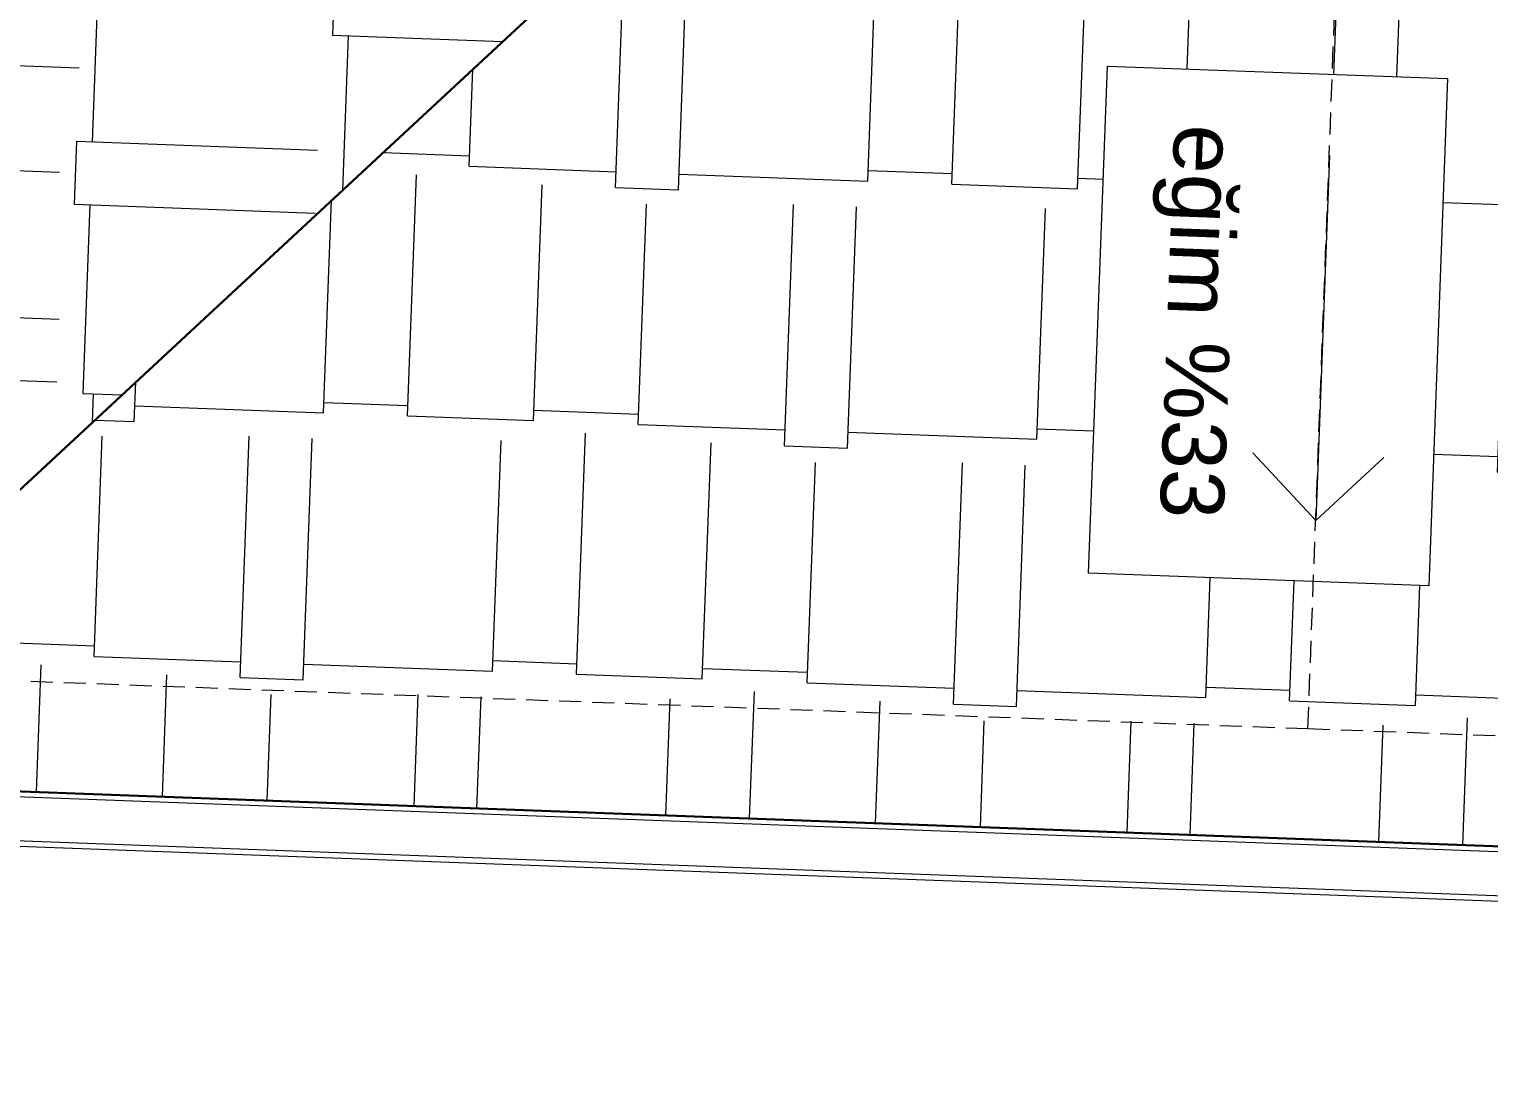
# Model space of a CAD drawing. Header units: centimetres. Extents: x 63871 to 181827, y -95930 to 42199.
# Drawn here: x 168777.2 to 169042.1, y 17614.8 to 17803.7 of the extents above; entities that cross this region are included whole.
import ezdxf

# ---------------------------------------------------------------- set-up
doc = ezdxf.new("R2010")
doc.units = ezdxf.units.CM
doc.linetypes.add('11-021_500-SatisOfisi_220512$0${ Diamond }', pattern=[12, 4, -2, 2, 2, -2])
for name, color, linetype, lineweight in [('A-AREA-IDEN', 7, 'Continuous', 9), ('A-FLOR-HRAL', 11, 'Continuous', 9), ('İz DÜŞÜMÜ', 7, '11-021_500-SatisOfisi_220512$0${ Diamond }', 18), ('OLUK', 222, 'Continuous', 15), ('Çatı', 144, 'Continuous', 30), ('ÇEKME MESAFESİ', 5, 'Continuous', 25)]:
    doc.layers.add(name, color=color, linetype=linetype, lineweight=lineweight)
doc.styles.add('Arial', font='Arial.ttf', dxfattribs={"height": 250})
doc.styles.add('MtXpl_Arial_Narrow', font='')
doc.styles.add('MtXpl_Arial_Narrow_1', font='')
doc.styles.get('MtXpl_Arial_Narrow').set_extended_font_data('Arial Narrow', bold=True)
doc.styles.get('MtXpl_Arial_Narrow_1').set_extended_font_data('Arial Narrow')

# ---------------------------------------------------------------- blocks, each defined once
blk = doc.blocks.new('HRD')
at = {"layer": 'A-FLOR-HRAL'}
for p, q in [((154389.63, 36367.48), (153819.63, 36367.48)), ((154389.63, 36197.48), (154389.63, 36367.48)), ((154385.63, 36363.48), (153823.63, 36363.48)), ((154385.63, 36197.48), (154385.63, 36363.48))]:
    blk.add_line(p, q, dxfattribs=at)
at = {"layer": 'İz DÜŞÜMÜ'}
blk.add_lwpolyline([(153819.63, 36347.48), (154419.63, 36347.49), (154419.63, 35292.49), (154159.63, 35292.49), (154159.63, 35357.48), (153819.63, 35357.48), (153819.63, 36347.48)], dxfattribs=at)
for s, style, p in [('Döş', 'MtXpl_Arial_Narrow', (154147.04, 36258.02)), (': Seramik', 'MtXpl_Arial_Narrow_1', (154165.03, 36258.01)), ('Tav: Sıva+Boya', 'MtXpl_Arial_Narrow_1', (154147.47, 36244.97)), ('Duv: Sıva+Boya', 'MtXpl_Arial_Narrow_1', (154146.99, 36231.91))]:
    blk.add_text(s, height=8.316, rotation=359.957, dxfattribs=dict(style=style)).set_placement(p)
at = {"layer": 'A-AREA-IDEN', "width": 224.1999, "attachment_point": 2, "line_spacing_factor": 0.941778, "style": 'Arial'}
for s, insert, char_height in [('ZEMİN TERAS', (154221.71, 36311.97), 16.4692), ('15 m²', (154173.28, 36289.32), 16.469)]:
    blk.add_mtext(s, dxfattribs=dict(at, insert=insert, char_height=char_height))
blk = doc.blocks.new('çatı planı')
blk.add_wipeout([(-680, -1060), (-680, 0), (0, 0), (0, -1125), (-340, -1125), (-340, -1060)]).dxf.layer = 'OLUK'
at = {"layer": 'Çatı', "lineweight": 15}
h = blk.add_hatch(dxfattribs=at)
h.set_pattern_fill('AR-RSHKE', color=251, scale=0.15, angle=90)
h.set_pattern_definition([(90, (-196861.627, -36377.483), (-45.72, 97.155), [22.86, -19.05, 26.67, -11.43, 34.29, -15.24]), (90, (-196863.53, -36354.623), (-45.72, 97.155), [19.05, -72.39, 15.24, -22.86]), (90, (-196858.77, -36308.903), (-45.72, 97.155), [11.43, -118.11]), (180, (-196861.627, -36377.483), (-45.72, -32.385), [43.815, -139.065]), (180, (-196861.627, -36354.623), (-45.72, -32.385), [42.8625, -140.0175]), (180, (-196861.627, -36335.573), (-45.72, -32.385), [40.005, -142.875]), (180, (-196858.77, -36308.903), (-45.72, -32.385), [43.815, -139.065]), (180, (-196858.77, -36297.473), (-45.72, -32.385), [43.815, -139.065]), (180, (-196861.627, -36263.183), (-45.72, -32.385), [41.91, -140.97])])
h.paths.add_polyline_path([(-340, -720), (-170, -890), (-170, -890), (-170, -965), (-10, -1115), (-10, -10), (-340, -340)])
h = blk.add_hatch(dxfattribs=at)
h.set_pattern_fill('AR-RSHKE', color=251, scale=0.15, angle=180)
h.set_pattern_definition([(180, (-196861.627, -36377.483), (-97.155, -45.72), [22.86, -19.05, 26.67, -11.43, 34.29, -15.24]), (180, (-196884.487, -36379.39), (-97.155, -45.72), [19.05, -72.39, 15.24, -22.86]), (180, (-196930.207, -36374.626), (-97.155, -45.72), [11.43, -118.11]), (270, (-196861.627, -36377.483), (32.385, -45.72), [43.815, -139.065]), (270, (-196884.487, -36377.483), (32.385, -45.72), [42.8625, -140.0175]), (270, (-196903.537, -36377.483), (32.385, -45.72), [40.005, -142.875]), (270, (-196930.207, -36374.626), (32.385, -45.72), [43.815, -139.065]), (270, (-196941.637, -36374.626), (32.385, -45.72), [43.815, -139.065]), (270, (-196975.927, -36377.483), (32.385, -45.72), [41.91, -140.97])])
h.paths.add_polyline_path([(-340, -340), (-10, -10), (-340, -10)])
h.paths.add_polyline_path([(-320.95, -148.91), (-320.95, -56.76), (-259.16, -56.76), (-259.16, -148.91)], flags=16)
h.paths.add_polyline_path([(-265.43, -141.73), (-265.43, -64.41), (-289.17, -64.41), (-289.17, -141.73)], flags=8)
h.paths.add_polyline_path([(-291.86, -174.71), (-250.78, -174.74), (-250.77, -159.5), (-291.84, -159.47)], flags=24)
at = {"layer": 'A-AREA-IDEN'}
for p, q in [((-300.04, -67.87), (-311.92, -79.75)), ((-300.04, -134.16), (-300.04, -67.87)), ((-300.04, -67.87), (-288.16, -79.75))]:
    blk.add_line(p, q, dxfattribs=at)
blk.add_lwpolyline([(-320.95, -148.91), (-320.95, -56.76), (-259.16, -56.76), (-259.16, -148.91)], close=True, dxfattribs=at)
at = {"layer": 'İz DÜŞÜMÜ'}
blk.add_line((-300, -30), (-40, -30), dxfattribs=at)
blk.add_lwpolyline([(-300, -1020), (-300, -960), (-40, -960), (-40, -1085), (-300, -1085), (-300, -1020), (-640, -1020), (-640, -30), (-300, -30), (-300, -180), (-40, -180), (-40, -1095)], dxfattribs=at)
at = {"layer": 'OLUK'}
for points in [[(-340, -1125), (-340, -1060), (-680, -1060), (-680, 0), (0, 0), (0, -1125)], [(-339, -1124), (-339, -1059), (-679, -1059), (-679, -1), (-1, -1), (-1, -1124)], [(-331, -1116), (-331, -1051), (-671, -1051), (-671, -9), (-9, -9), (-9, -1116)]]:
    blk.add_lwpolyline(points, close=True, dxfattribs=at)
at = {"layer": 'Çatı'}
blk.add_line((-340, -340), (-10, -10), dxfattribs=at)
blk.add_lwpolyline([(-330, -1115), (-330, -1050), (-670, -1050), (-670, -10), (-10, -10), (-10, -1115)], close=True, dxfattribs=at)
at = {"layer": 'A-AREA-IDEN', "insert": (-283.24, -103.14), "char_height": 11.52, "width": 136.2867, "attachment_point": 2, "rotation": 90, "line_spacing_factor": 0.941778, "style": 'Arial'}
blk.add_mtext('eğim %33', dxfattribs=at)
blk = doc.blocks.new('VAZİYET PLANI')
at = {"layer": 'ÇEKME MESAFESİ'}
blk.add_lwpolyline([(-10235.94, 8787.8), (-10982.6, 6772.09), (-10431.04, 2961.31), (-10363.5, 2901.47), (-6329.01, 2815.66), (-5233.37, 2792.49), (-389.12, 2690.07), (-136.37, 2684.73), (-120.42, 2699.61), (-5.55, 5331.81), (308.62, 12485.41)], dxfattribs=at)
at = {"rotation": 177.873189238168}
blk.add_blockref('HRD', (146459.76, 33347.98), dxfattribs=at)
at = {"layer": 'OLUK', "rotation": 177.8731895439683}
blk.add_blockref('çatı planı', (-9243.49, 2727.76), dxfattribs=at)

msp = doc.modelspace()

# ---------------------------------------------------------------- block references
at = {"layer": 'OLUK'}
msp.add_blockref('VAZİYET PLANI', (177951.86, 14930.11), dxfattribs=at)

doc.saveas('drawing.dxf')
